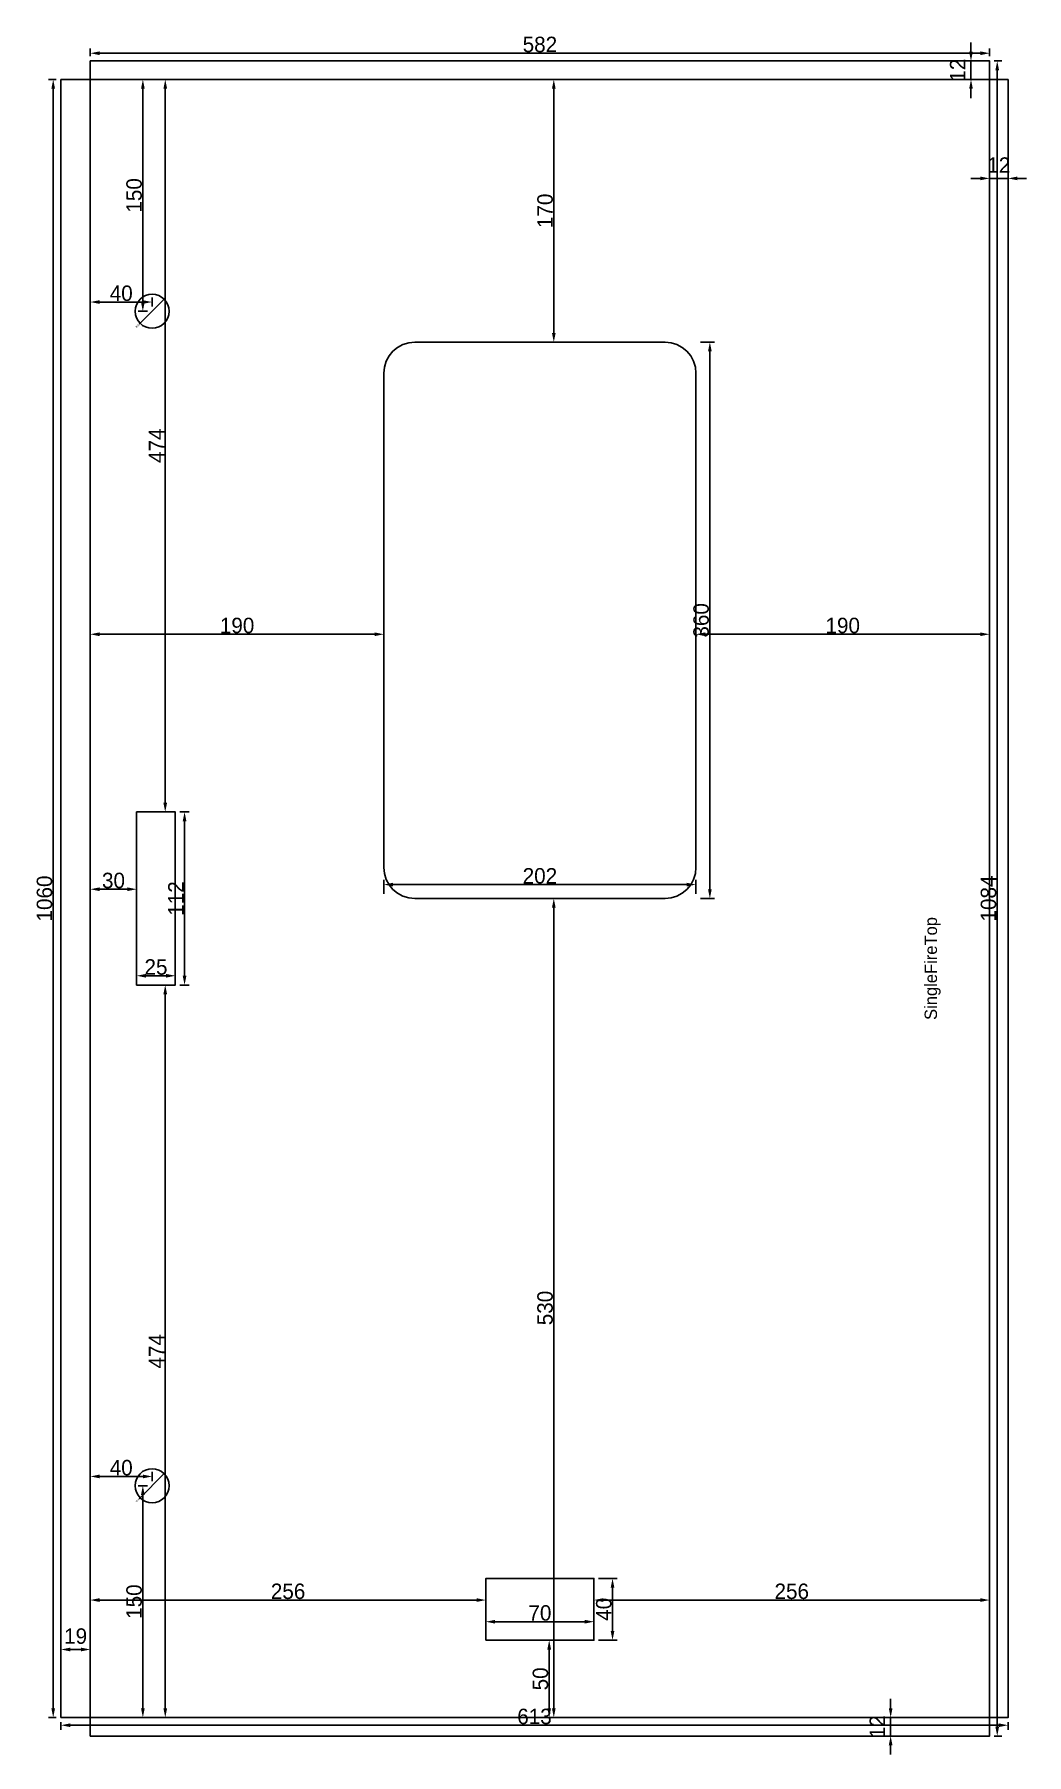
# Model space of a CAD drawing. Header units: metres. Extents: x -17 to 625, y -12 to 1101.
import ezdxf
from ezdxf.enums import TextEntityAlignment as Align

# ---------------------------------------------------------------- set-up
doc = ezdxf.new("R2010")
doc.units = ezdxf.units.M
doc.layers.add('CUT', color=4, linetype='Continuous')
doc.layers.add('DIMENSIONS', color=1, linetype='Continuous')
doc.dimstyles.new('DoorDimStyle', dxfattribs={"dimtxt": 2.5, "dimasz": 2.5, "dimexe": 1.25, "dimexo": 0.625, "dimtad": 1, "dimtxsty": 'Standard', "dimcen": 2.5, "dimclrd": 7, "dimclre": 7, "dimclrt": 7, "dimazin": 3, "dimtfac": 1, "dimtmove": 0, "dimatfit": 3})
doc.dimstyles.get("Standard").update_dxf_attribs({"dimtxt": 2.5, "dimasz": 2.5, "dimexe": 1.25, "dimexo": 0.625, "dimtad": 1, "dimcen": 2.5, "dimazin": 3, "dimtfac": 1, "dimtmove": 0, "dimatfit": 3})

# ---------------------------------------------------------------- blocks, each defined once
blk = doc.blocks.new('_CLOSEDFILLED')
at = {"color": 0, "linetype": 'BYBLOCK'}
blk.add_solid([(-1, 0.2), (0, 0), (-1, -0.2)], dxfattribs=at)
blk = doc.blocks.new('*D21')
for p, q in [((51, 914), (66.6, 929.6)), ((50.6, 913.6), (51, 914))]:
    blk.add_line(p, q)
at = {"layer": 'Defpoints'}
for p in [(51.2, 914.2), (59, 922)]:
    blk.add_point(p, dxfattribs=at)
at = {"xscale": 0.25, "yscale": 0.25, "rotation": 44.99999999999983}
for p in [(66.8, 929.8), (51.2, 914.2)]:
    blk.add_blockref('_CLOSEDFILLED', p, dxfattribs=at)
at = {"insert": (49.5, 912.5), "char_height": 1, "attachment_point": 5, "rotation": 45}
blk.add_mtext('%%c22', dxfattribs=at)
blk = doc.blocks.new('*D24')
for p, q in [((51, 154), (66.6, 169.6)), ((50.6, 153.6), (51, 154))]:
    blk.add_line(p, q)
at = {"layer": 'Defpoints'}
for p in [(59, 162), (51.2, 154.2)]:
    blk.add_point(p, dxfattribs=at)
at = {"xscale": 0.25, "yscale": 0.25, "rotation": 45.00000000000003}
for p in [(66.8, 169.8), (51.2, 154.2)]:
    blk.add_blockref('_CLOSEDFILLED', p, dxfattribs=at)
at = {"insert": (49.5, 152.5), "char_height": 1, "attachment_point": 5, "rotation": 45}
blk.add_mtext('%%c22', dxfattribs=at)

msp = doc.modelspace()

# ---------------------------------------------------------------- linework, layer by layer
at = {"layer": 'CUT'}
for points in [[(19, 0), (601, 0), (601, 1084), (19, 1084), (19, 0)], [(0, 12), (613, 12), (613, 1072), (0, 1072), (0, 12)], [(229, 902), (391, 902), (394.902, 901.616), (398.654, 900.478), (402.111, 898.629), (405.142, 896.142), (407.629, 893.111), (409.478, 889.654), (410.616, 885.902), (411, 882), (411, 562), (410.616, 558.098), (409.478, 554.346), (407.629, 550.889), (405.142, 547.858), (402.111, 545.371), (398.654, 543.522), (394.902, 542.384), (391, 542), (229, 542), (225.098, 542.384), (221.346, 543.522), (217.889, 545.371), (214.858, 547.858), (212.371, 550.889), (210.522, 554.346), (209.384, 558.098), (209, 562), (209, 882), (209.384, 885.902), (210.522, 889.654), (212.371, 893.111), (214.858, 896.142), (217.889, 898.629), (221.346, 900.478), (225.098, 901.616), (229, 902)], [(49, 486), (74, 486), (74, 598), (49, 598), (49, 486)], [(275, 62), (345, 62), (345, 102), (275, 102), (275, 62)]]:
    msp.add_lwpolyline(points, dxfattribs=at)
for centre in [(59, 922), (59, 162)]:
    msp.add_circle(centre, 11, dxfattribs=at)

# ---------------------------------------------------------------- texts
at = {"layer": 'DIMENSIONS'}
msp.add_text('SingleFireTop', height=8, rotation=90, dxfattribs=at).set_placement((563, 530), align=Align.MIDDLE_RIGHT)

# ---------------------------------------------------------------- dimensions: what is measured, and where the dimension line sits
for base, p1, p2, location in [((19, 1089), (19, 1084), (601, 1084), (310, 1094.625)), ((601, 1008), (601, 1034), (613, 1034), (607, 1016.625)), ((19, 928), (19, 922), (59, 922), (39, 933.625)), ((19, 713), (19, 722), (209, 722), (114, 718.625)), ((411, 713), (411, 722), (601, 722), (506, 718.625)), ((19, 548), (19, 542), (49, 542), (34, 553.625)), ((209, 551), (209, 542), (411, 542), (310, 556.625)), ((49, 492), (49, 486), (74, 486), (61.5, 497.625)), ((19, 168), (19, 162), (59, 162), (39, 173.625)), ((19, 88), (19, 82), (275, 82), (147, 93.625)), ((345, 88), (345, 82), (601, 82), (473, 93.625)), ((275, 74), (275, 62), (345, 62), (310, 79.625)), ((0, 56), (0, 50), (19, 50), (9.5, 64.625)), ((0, 7), (0, 12), (613, 12), (306.5, 12.625))]:
    msp.add_linear_dim(base=base, p1=p1, p2=p2, location=location, dimstyle='DoorDimStyle', override={"dimtxt": 10, "dimasz": 6, "dimexe": 3, "dimexo": 3, "dimtad": 1, "dimtofl": 1}, dxfattribs=at).render()
for base, p1, p2, location in [((589, 1072), (563, 1072), (563, 1084), (580.375, 1078)), ((606, 0), (601, 0), (601, 1084), (600.375, 542)), ((-5, 12), (0, 12), (0, 1072), (-10.625, 542)), ((53, 922), (59, 922), (59, 1072), (47.375, 997)), ((67.5, 598), (61.5, 598), (61.5, 1072), (61.875, 835)), ((319, 902), (310, 902), (310, 1072), (313.375, 987)), ((420, 542), (411, 542), (411, 902), (414.375, 722)), ((80, 486), (74, 486), (74, 598), (74.375, 542)), ((319, 12), (310, 12), (310, 542), (313.375, 277)), ((67.5, 12), (61.5, 12), (61.5, 486), (61.875, 249)), ((53, 12), (59, 12), (59, 162), (47.375, 87)), ((357, 62), (345, 62), (345, 102), (351.375, 82)), ((316, 12), (310, 12), (310, 62), (310.375, 37)), ((537, 0), (563, 0), (563, 12), (528.375, 6))]:
    msp.add_linear_dim(base=base, p1=p1, p2=p2, angle=90, location=location, dimstyle='DoorDimStyle', override={"dimtxt": 10, "dimasz": 6, "dimexe": 3, "dimexo": 3, "dimtad": 1, "dimtofl": 1}, dxfattribs=at).render()
for p1, p2, picture, middle in [((66.778, 929.778), (51.222, 914.222), '*D21', (49.542, 912.542)), ((66.778, 169.778), (51.222, 154.222), '*D24', (49.542, 152.542))]:
    dim = msp.add_diameter_dim_2p(p1=p1, p2=p2, dimstyle='Standard', override={"dimtih": 1}, dxfattribs=at)
    dim.commit()
    dim.dimension.update_dxf_attribs({"geometry": picture, "text_midpoint": middle})

doc.saveas('drawing.dxf')
